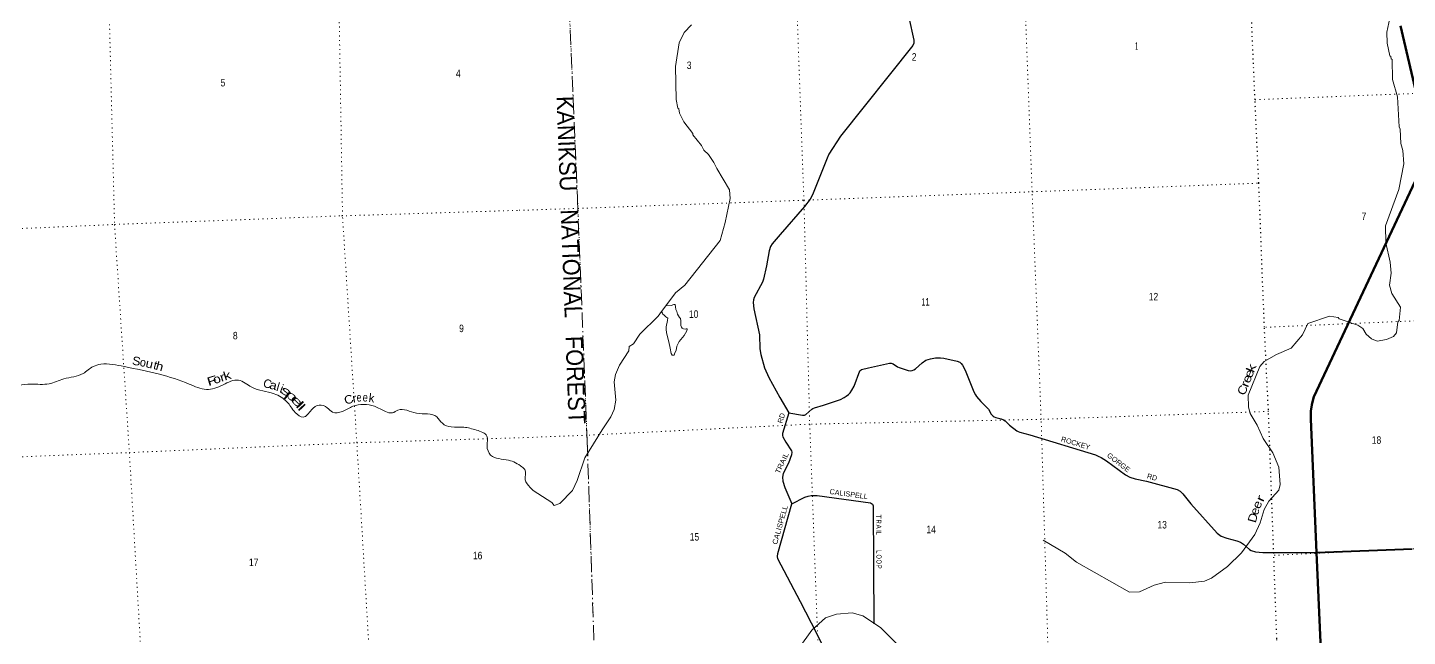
# Model space of a CAD drawing. Header units: feet. Extents: x 733631 to 986127, y 195788 to 388968.
# Drawn here: x 879226 to 911496, y 266860 to 281106 of the extents above; entities that cross this region are included whole.
import ezdxf
from ezdxf.enums import TextEntityAlignment as Align

# ---------------------------------------------------------------- set-up
doc = ezdxf.new("R2010")
doc.units = ezdxf.units.FT
doc.header["$LTSCALE"] = 70
doc.linetypes.add('DOT_DASHED', pattern=[7.7, 5, -1.2, 0.3, -1.2])
doc.linetypes.add('DOTTED', pattern=[1.5, 0.3, -1.2])
for name, color, linetype, lineweight in [('23', 7, 'Continuous', 70), ('26', 7, 'Continuous', 40), ('29', 7, 'Continuous', 25), ('39', 7, 'Continuous', 13), ('44', 7, 'DOT_DASHED', 13), ('6', 7, 'DOTTED', 25), ('7', 7, 'DOTTED', 13)]:
    doc.layers.add(name, color=color, linetype=linetype, lineweight=lineweight)
doc.layers.add('30', color=7, linetype='Continuous')
doc.layers.add('41', color=7, linetype='Continuous')

msp = doc.modelspace()

# ---------------------------------------------------------------- linework, layer by layer
at = {"layer": '23'}
for points in [[(911336.74, 281147.28), (911931.24, 278581.39), (911948.76, 278489.44), (911955.93, 278366.33), (911958.17, 278225.78), (911941.83, 278111.34)], [(911941.83, 278111.34), (911941.7, 278110.43), (911916.02, 278026.8), (909310.06, 272468.46), (909283.24, 272378.27), (909258.9, 272275.92), (909239.93, 272127.42), (909234.82, 271943.23), (909372.87, 268821.55)], [(909372.87, 268821.55), (909512.56, 265662.67), (909520.77, 265615.36)]]:
    msp.add_lwpolyline(points, dxfattribs=at)
at = {"layer": '26'}
msp.add_lwpolyline([(909372.87, 268821.55), (911610.68, 268905.49)], dxfattribs=at)
at = {"layer": '29'}
for points in [[(899835.98, 281339.2), (899951.36, 280810.18), (899950.17, 280740.85), (899929.41, 280684.15), (898240.64, 278561.74), (897965.67, 278143.84), (897922.96, 278051.07), (897582.43, 277190.52), (897525.51, 277088.32), (897398.31, 276915.88), (896829.1, 276266.59), (896641.4, 276048), (896599.66, 275979.65), (896567.52, 275885.54), (896506.6, 275529.87), (896437.22, 275222.2), (896413.73, 275148.15), (896216.54, 274790.61), (896201.24, 274738.09), (896197.45, 274669.75), (896207.49, 274528.07), (896343.32, 273913.29), (896353.02, 273587.66), (896372.17, 273458.92), (896459.26, 273143.43), (896560.88, 272917.15), (896816.48, 272451.05), (897032.48, 272089.99)], [(897032.48, 272089.99), (897349.04, 272040.46), (897394.57, 272038.57), (897428.17, 272051.77), (897565.32, 272177.15), (897593.78, 272194.23), (897626.3, 272208.09), (897841.36, 272268.41), (898236.94, 272404.96), (898326.11, 272446.72), (898369.75, 272479), (898420.98, 272516.96), (898460.81, 272560.63), (898506.35, 272625.17), (898553.83, 272718.63), (898690.38, 273073.19), (898726.26, 273105.65), (898893.88, 273145.64), (899380.97, 273251.64), (899425.75, 273250.8), (899472.04, 273238.35), (899570.7, 273168.11), (899608.49, 273150.34), (899821.13, 273082.68), (899872.35, 273075.09), (899914.93, 273079.77), (899955.83, 273094.07), (899991.88, 273120.65), (900148.02, 273263.92), (900236.63, 273321.89), (900339.2, 273357.42), (900462.4, 273380.74), (900576.33, 273380.45), (900655.92, 273369.35), (900965.17, 273302.9), (901025.88, 273280.12), (901061.93, 273247.85), (901088.49, 273209.88), (901152.35, 273088.41), (901356, 272583.41), (901393.25, 272512.74), (901420.51, 272475.2), (901522.1, 272359.39), (901696.99, 272173.88), (901762.02, 272063.24), (901784.79, 272032.87), (901805.89, 272015.57), (901834.11, 271996.8), (901872.06, 271981.61), (901998.91, 271951.88), (902046.6, 271930.35), (902086.44, 271901.88), (902192.33, 271799.48), (902359.65, 271672.17), (902391.9, 271655.09), (902432.59, 271639.16), (902661.97, 271575.12), (904197.8, 271109.55), (904264.65, 271080.14), (904332.77, 271043.8), (904459.32, 270968.35), (904901.87, 270639.92), (905004.39, 270584.39), (905132.86, 270543.69), (905391.75, 270495.13), (906110.51, 270296.37), (906180.67, 270257.86), (906240.56, 270199.53), (906432.38, 269958.34), (907045.81, 269274.48), (907140.67, 269202.34), (907272.26, 269156.22), (907507.38, 269098.5), (907596, 269061.86), (907664.3, 269020.1), (907804.7, 268891.01), (907843.84, 268872.04), (907945.09, 268841.65), (908112.05, 268822.66), (909372.87, 268821.55)], [(897032.48, 272089.99), (896882.32, 271607.63), (896882.32, 271562.07), (896889.07, 271526.87), (896962.01, 271401.18), (897088.95, 271205.39), (897098.61, 271167.2), (897091.88, 271106.73), (897020.67, 270915.92), (896897.49, 270674.33), (896878.52, 270582.49), (896886.52, 270490.34), (896934.08, 270347.35), (897096.59, 269965.68)], [(897096.59, 269965.68), (897402.11, 270114.86), (897481.84, 270142.06), (897553.94, 270153.45), (897692.73, 270158.49), (898942.71, 269986.39), (898983.05, 269957.84), (898999.63, 269918.05), (899018.6, 267154.72)], [(897982.3, 266316.55), (897683.18, 266925.82), (897304.47, 267672.57), (896773.63, 268674.44), (896760.89, 268733.44), (896769.29, 268801.27), (897096.59, 269965.68)]]:
    msp.add_lwpolyline(points, dxfattribs=at)
at = {"layer": '39'}
for points in [[(902975.75, 269112.57), (903492.73, 268805.67), (903753.43, 268597.65), (904992.92, 267891.26), (905227.97, 267900.8), (905574.73, 268057.84), (905840.96, 268127.51), (906404.76, 268116.74), (906747.91, 268155.91), (906913.4, 268221.51), (907288.99, 268497.39), (907612.49, 268813.24), (907931.25, 269246.57), (908054.66, 269520.67), (908143.13, 269826.94), (908252.82, 270024.8), (908486.36, 270278.13), (908522.9, 270414.12), (908489.74, 270816.41), (908349.87, 271155.47), (908126.02, 271491.14), (907978.75, 271804.67), (907816.4, 272075.58), (907776.7, 272225.29), (907773.85, 272502.69), (908040.73, 273177.81), (908145.46, 273291.35), (908433.12, 273454.39), (908780.27, 273603.03), (909045.04, 273916.49), (909168.79, 274182.17), (909674.73, 274354.05), (909877.92, 274320.24), (909896.08, 274287.35), (910339.07, 274145.58), (910451.62, 274066.04), (910532.61, 273934.79), (910654.92, 273822.05), (910791.63, 273768.71), (911008.53, 273811.14), (911174.04, 273876.74), (911237.78, 273963.39), (911269.54, 274216.94), (911301.76, 274251.89), (911331.13, 274564.18), (911133.18, 274884.1), (911074.96, 275075.17), (911113.78, 275362.61), (911095.14, 275614.12), (910992.46, 276072.43), (910984.87, 276467.34), (911295.01, 277320.83), (911413.89, 277914.26), (911392.54, 278232.94), (911344.11, 278390.74), (911330.48, 278726.51), (911302.9, 278784.32), (911265.92, 279489.15), (911148.81, 279888.06), (911138.14, 280358.51), (911112.27, 280374.3), (911109.88, 280433.07), (911084.05, 280448.81), (911021.75, 280740.59), (911011.19, 281000.88), (911111.34, 281433.8)], [(894155.54, 274594.48), (894382.18, 274901.39), (894593.63, 275078.17), (895425.72, 276121.11), (895542.94, 276546.31), (895654.71, 277105.87), (895638.13, 277307.01), (895348.65, 277808.15), (895275.69, 277948.16), (895150.28, 278136.45), (895045.11, 278241.51), (894990.29, 278348.59), (894786.95, 278592.56), (894785.58, 278626.14), (894572.48, 278903.35), (894471.94, 279101.1), (894459.46, 279201.5), (894433.59, 279217.3), (894391.44, 279425.81), (894376.8, 280198.8), (894463.73, 280748.98), (894580.09, 280989.16), (894749.23, 281172.66)], [(890977.75, 270348.04), (891047.31, 270275.39), (891487.75, 269990.64), (891540.86, 269925.54), (891673.46, 269972.97), (891972.44, 270271), (892080.39, 270510.86), (892260.67, 271039.52), (892662.81, 271694.97), (892869.11, 271997.67), (892946.23, 272168.92), (892979.33, 272388.94), (892945.09, 272816.38), (892971.84, 272985.65), (893072.09, 273208.37), (893285.42, 273544.96), (893298.1, 273646.39), (893396.43, 273709.26), (893547.06, 273934.01), (893975.6, 274355.1), (894053.56, 274460.44)], [(899568.76, 266670.26), (899174.3, 267066.21), (898759.42, 267343.62), (898512.9, 267409.27), (898144.23, 267377.48), (897887.08, 267291.34), (897570.63, 267009.4), (897268.02, 266593.45)]]:
    msp.add_lwpolyline(points, dxfattribs=at)
msp.add_lwpolyline([(894155.54, 274594.48), (894280.42, 274601.23), (894338, 274629.42), (894358.16, 274630.1), (894372.54, 274622.5), (894378.4, 274568.17), (894386.54, 274505.84), (894406.24, 274460.06), (894428.43, 274400.22), (894473.4, 274322.97), (894492.42, 274297.36), (894506.27, 274245.32), (894502.26, 274184.6), (894506.03, 274132.22), (894515.31, 274096.18), (894534.2, 274074.61), (894567.2, 274053.5), (894601.6, 274050.62), (894627.74, 274053.52), (894647.69, 274060.25), (894652, 274052.31), (894641.32, 274009.55), (894578.25, 273904.43), (894467.95, 273763.4), (894411.07, 273654.45), (894392.28, 273552.85), (894365.88, 273497.44), (894349.5, 273444.38), (894323.43, 273439.46), (894301.19, 273440.74), (894279.75, 273478.38), (894255.26, 273606.81), (894226.26, 273749.21), (894186.92, 273899.35), (894168.29, 273973.44), (894160.01, 274039.81), (894160.2, 274094.34), (894164.42, 274149.01), (894184.63, 274208.25), (894188.85, 274262.92), (894195.56, 274303.53), (894155.97, 274340.57), (894110.41, 274375.39), (894083.26, 274402.75), (894072.5, 274422.58), (894053.56, 274460.44)], close=True, dxfattribs=at)
for points in [[(890977.75, 270348.04), (890864.12, 270521.32), (890853.84, 270763.55), (890786.94, 270827.97), (890476.28, 270983.12), (890055.63, 271102.17), (889971.31, 271321.66), (889967.64, 271547.94), (889722.25, 271687.12), (889428.76, 271753.91), (889133.23, 271762.01), (888926.12, 271845.91), (888797.61, 271997.17), (888317.46, 272081.85), (887886.27, 272154.04), (887756.97, 272091), (887598.18, 272121.97), (887339.12, 272246.54), (886835.67, 272243.49), (886586.9, 272125.84), (886355.02, 272105.79), (886232.12, 272210.75), (886046.04, 272271.1), (885863.71, 272161.78), (885671.4, 271989.45), (885485.61, 272100.35), (885291.11, 272348.42), (884991.48, 272536.29), (884466.5, 272690.18), (884157.53, 272855.5), (883797.24, 272746.16), (883408.6, 272637.88), (883001.82, 272765.49), (882312.49, 272994.63), (881485.31, 273174.59), (880937.45, 273228.65), (880761.28, 273176.14), (880524.18, 273012.39), (880073.47, 272885.82), (879729.55, 272770.98), (879307.11, 272764.63), (879021.31, 272724.55), (878761.88, 272622.7), (878460.42, 272626.56)], [(860721.89, 267134.82), (860702, 267013.93), (860820.97, 266892.45), (861122.04, 266717.55), (861346.61, 266664.94), (861716.63, 266251.04), (862098.67, 265425.18), (862333.59, 264540.92), (862435.57, 264191.1), (862451.95, 263959.55), (862494.07, 263732.56), (862585.39, 263604.28), (862916.29, 263389.18), (863393.57, 263270.04), (863626.89, 263247.69), (864202.2, 262863.04), (864721.81, 262391.59), (864865.43, 262212.54), (865179.71, 262069.64), (865414.7, 261606.34), (865545.48, 261483.78), (865763.24, 261384.08), (866043.16, 261359.27), (866498.08, 261243.41), (866963.65, 261111.75), (867196.83, 260915.54), (867455.56, 260503.91), (867669.64, 260274.71), (868061.69, 260045.52), (868512.54, 259870.9), (868992.82, 259604.3), (869297.29, 259333.71), (869636.95, 258851.55), (869777.78, 258385.13), (869768.06, 258127.62), (869687.41, 257677.3), (869570.88, 257357.97), (869521.87, 257253.2), (869431.74, 256752.84), (869377.64, 256322.44), (869277.65, 256052.19), (869361.42, 255670.97), (869608.54, 255006.26), (869706.86, 254613.41), (869889.65, 254174.92), (869987.95, 253901.34), (870199.62, 253564.92), (870441.81, 253104.21), (870809.23, 252767.04), (871122.61, 252650.39), (871699.65, 252571.05), (871858.92, 252525.95), (872022.83, 252404.19), (872223.19, 252340.29), (872958.84, 252294.66), (873216.75, 252263.04), (873481.93, 252136.66), (873792.43, 252104.81), (874431.53, 252043.76), (874733.79, 251957.05), (875232.03, 251994.28), (875546.61, 251901.93), (876113.65, 251581.69), (876718.93, 251266.8), (876968.21, 251073.16), (877051.15, 250716.17), (877100.34, 250103.32), (877131.5, 249841.6), (877285.5, 249654.82), (877569.06, 249345.11), (877780.09, 249146.12), (878042.09, 248756.84), (878288.85, 248221.49), (878429.32, 248016.06), (878617.24, 247842.56), (879018.74, 247573.27), (879325.03, 247308.81), (879686.36, 247059.82), (879754.34, 246996.66), (879783.48, 246918.93), (879791.46, 246823.16)]]:
    msp.add_spline(points, degree=3, dxfattribs=at)
at = {"layer": '44'}
msp.add_lwpolyline([(890191.31, 290052.59), (891546.65, 290107.65), (891640.4, 288753.72), (891644.16, 288629.62), (891824.68, 283202.84), (892084.17, 277129.21), (892306.06, 271593.37), (892313.59, 271427.9), (892984.26, 251622.32), (891725.84, 251604.39)], dxfattribs=at)
at = {"layer": '6'}
msp.add_lwpolyline([(908609.03, 262394.85), (908566.29, 263411.18), (908442.32, 266805.76), (908245.14, 272165.74), (908151.46, 274092.3), (908020.18, 277464.43), (907932.43, 279418.34), (907728.67, 284108.75), (907572.94, 289412.69), (907383.92, 293924.39)], dxfattribs=at)
at = {"layer": '7'}
for points in [[(903364.94, 257780.21), (903243.87, 261269.27), (903088.67, 266617.65), (902930.31, 271939.66), (902719.41, 277263.95), (902470.84, 283891.55), (902253.96, 289213.62), (902043.78, 293707.75)], [(896785.73, 293495.69), (896943.74, 288934.07), (897139.97, 283686.02), (897382.22, 277066.29), (897517.65, 271826.3), (897716.13, 266451.11), (897946.46, 261089.1), (898139.61, 255812.68), (898323.69, 250505.67), (898427.38, 247568.28)], [(886852.19, 272552.42), (886590.86, 276698.55), (886481.46, 283292.91), (886303.73, 288568.95), (886156.71, 293070.81)], [(880731.16, 292855.89), (881001.44, 288385.84), (881095.57, 283070.55), (881258.82, 276498.25), (881606.48, 271161.3), (881917.83, 265762.47), (882084.54, 260453.7), (882304.12, 255136.63), (882434.05, 250357.71)], [(893012.98, 250877.04), (892830.1, 255632.11), (892658.31, 260933.48), (892489.67, 266261.21), (892307.6, 271568.29), (892097.31, 276874.43), (891809.58, 283466.38), (891639.67, 288771.85), (891502.82, 290820.41)], [(907932.43, 279418.34), (912912.49, 279614.08), (918227.1, 279823.1), (921337.73, 279980.34)], [(890719.04, 276830.07), (892097.31, 276874.43), (897382.22, 277066.29), (902719.41, 277263.95), (908020.18, 277464.43)], [(875635.06, 276253.62), (881258.82, 276498.25), (886568.58, 276699.81), (890719.04, 276830.07)], [(921559.97, 274597.89), (918461.85, 274509.71), (913132.86, 274308.29), (908151.46, 274092.3)], [(887626.43, 255384.23), (887625.06, 255425.5), (887434.17, 260731.42), (887242.73, 266053.49), (886925.37, 271391.47), (886867.93, 272302.71)], [(908249.76, 272124.61), (902930.31, 271939.66), (897517.65, 271826.3), (892307.6, 271568.29), (890931.22, 271513.93)], [(875848.51, 270938.36), (881606.48, 271161.3), (886925.37, 271391.47), (890931.22, 271513.93)], [(908378.83, 268758.47), (913347.66, 268988.17), (918255.69, 269177.45)]]:
    msp.add_lwpolyline(points, dxfattribs=at)

# ---------------------------------------------------------------- texts
at = {"layer": '30'}
for s, rotation, p in [('RD', 72.708, (896910.65, 271949.93)), ('ROCKEY', 343.136, (903718.95, 271325.54)), ('I', 270.393, (899073.69, 269326.51))]:
    msp.add_text(s, height=120, rotation=rotation, dxfattribs=at).set_placement(p, align=Align.CENTER)
for s, rotation, width, p in [('TRAIL', 64.984, 1.15, (896921.84, 270889.65)), ('GORGE', 322.362, 1.05, (904706.45, 270881.9)), ('RD', 344.542, 0.95, (905509.77, 270529.52)), ('CALISPELL', 352.161, 1.05, (898421.63, 270132.18)), ('CALISPELL', 74.3, 1.1, (896881.26, 269454.1)), ('T', 270.393, 0.8, (899071.4, 269659.7)), ('R', 270.393, 0.65, (899072.2, 269543.42)), ('A', 270.393, 0.75, (899073, 269427.16)), ('L', 270.393, 0.75, (899074.06, 269273.51)), ('L', 270.393, 0.75, (899077.05, 268838.65)), ('O', 270.393, 0.65, (899077.82, 268724.74)), ('O', 270.393, 0.65, (899078.63, 268606.58)), ('P', 270.393, 0.7, (899079.43, 268490.31))]:
    msp.add_text(s, height=120, rotation=rotation, dxfattribs=dict(at, width=width)).set_placement(p, align=Align.CENTER)
at = {"layer": '41'}
for s, rotation, width, p in [('S', 349.309, 1.1, (881753.17, 273205.44)), ('o', 349.309, 0.95, (881907.92, 273176.22)), ('u', 347.318, 1.15, (882055.18, 273145.33)), ('h', 344.463, 1.15, (882290.62, 273084.11)), ('k', 17.683, 1.3, (883922, 272870.79)), ('k', 68.431, 1.4, (907935.26, 273101.42)), ('e', 68.431, 1.25, (907885.47, 272975.48)), ('F', 16.524, 1.45, (883567.35, 272748.78)), ('o', 20.087, 1.2, (883683.16, 272789.63)), ('r', 17.562, 1.25, (883808.87, 272833.75)), ('a', 345.424, 1.15, (884948.25, 272641.61)), ('C', 68.431, 1.15, (907732.06, 272587.39)), ('r', 68.431, 1.4, (907787.63, 272727.97)), ('e', 68.431, 1.25, (907836.84, 272852.45)), ('s', 331.64, 1.7, (885219.67, 272514.61)), ('p', 321.591, 1.9, (885339.43, 272412.21)), ('e', 314.594, 2.05, (885456.59, 272294.53)), ('l', 313.672, 1.8, (885521.8, 272208.55)), ('C', 20.571, 1.1, (886771.5, 272311.17)), ('r', 11.103, 1.1, (886889.69, 272335.92)), ('e', 2.561, 0.75, (886982.46, 272354.71)), ('e', 356.605, 0.8, (887118.38, 272355.64)), ('l', 312.853, 1.75, (885562.97, 272148.62)), ('r', 64.812, 1.5, (908146.39, 270049.49)), ('e', 73.888, 1.1, (908020.74, 269763.6)), ('e', 70.459, 1.2, (908075.59, 269911.05)), ('D', 73.888, 1.15, (907976.33, 269609.82))]:
    msp.add_text(s, height=200, rotation=rotation, dxfattribs=dict(at, width=width)).set_placement(p, align=Align.CENTER)
for s, rotation, p in [('t', 344.463, (882187.94, 273112.29)), ('C', 345.266, (884812.41, 272676.47)), ('l', 343.755, (885057.35, 272602.68)), ('i', 339.414, (885135.3, 272565.07)), ('k', 353.38, (887261.23, 272340.34))]:
    msp.add_text(s, height=200, rotation=rotation, dxfattribs=at).set_placement(p, align=Align.CENTER)
at = {"layer": '44', "width": 0.95}
msp.add_text('KANIKSU   NATIONAL   FOREST', height=400, rotation=272.15, dxfattribs=at).set_placement((891593.97, 279498.32))
at = {"layer": '7'}
for s, width, p in [('1', 0.4, (905129.26, 280589.76)), ('2', 0.85, (899905.28, 280331.94)), ('3', 0.85, (894642.97, 280136.01)), ('7', 0.85, (910424.23, 276601.85)), ('11', 0.65, (900126.99, 274600.08)), ('12', 0.85, (905446.7, 274722.8)), ('10', 0.85, (894692.46, 274314.09)), ('18', 0.85, (910662.96, 271366.52)), ('13', 0.85, (905649.34, 269385.03)), ('15', 0.85, (894711.54, 269102.48)), ('14', 0.85, (900246.45, 269274.7))]:
    msp.add_text(s, height=175, dxfattribs=dict(at, width=width)).set_placement(p)
at = {"layer": '7', "width": 0.85}
for s, p in [('4', (889298.61, 279944.75)), ('5', (883796.21, 279729)), ('8', (884083.21, 273810.51)), ('9', (889373.2, 273980.16)), ('16', (889750.49, 268664.83)), ('17', (884513.76, 268507.36))]:
    msp.add_text(s, height=175, dxfattribs=at).set_placement(p, align=Align.CENTER)

doc.saveas('drawing.dxf')
